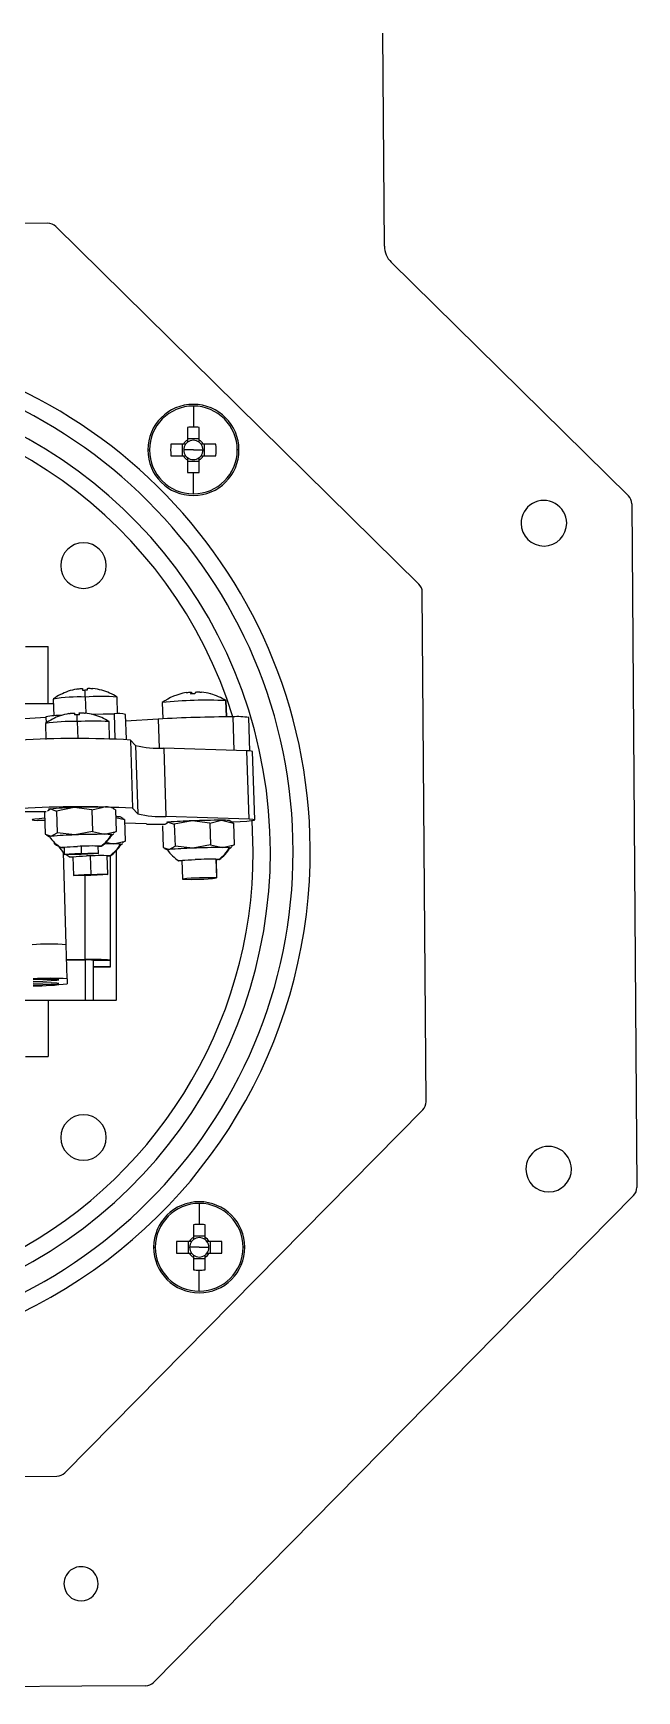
# Model space of a CAD drawing. Header units: millimetres. Extents: x 0 to 1189, y 0 to 841.
# Drawn here: x 502.1 to 523.2, y 397.5 to 455.7 of the extents above; entities that cross this region are included whole.
import ezdxf

# ---------------------------------------------------------------- set-up
doc = ezdxf.new("R2010")
doc.units = ezdxf.units.MM

msp = doc.modelspace()

# ---------------------------------------------------------------- linework, layer by layer
at = {"color": 7, "linetype": 'Continuous', "lineweight": 25}
for p, q in [((514.385, 448.211), (514.328, 455.69)), ((502.567, 449.016), (484.673, 448.884)), ((515.596, 436.342), (502.85, 448.901)), ((522.95, 439.448), (514.624, 447.647)), ((507.679, 442.596), (507.679, 441.852)), ((507.473, 441.848), (507.473, 441.402)), ((507.885, 441.402), (507.885, 441.848)), ((507.332, 441.26), (506.885, 441.26)), ((507.286, 441.26), (507.286, 440.848)), ((507.408, 441.26), (507.332, 441.26)), ((507.885, 441.448), (507.473, 441.448)), ((507.473, 441.402), (507.473, 441.325)), ((507.885, 441.325), (507.885, 441.402)), ((508.026, 441.26), (507.95, 441.26)), ((508.473, 441.26), (508.026, 441.26)), ((508.072, 440.848), (508.072, 441.26)), ((506.079, 441.054), (506.138, 441.054)), ((506.885, 440.848), (507.332, 440.848)), ((507.332, 440.848), (507.408, 440.848)), ((507.679, 441.054), (507.339, 441.054)), ((507.473, 440.783), (507.473, 440.707)), ((507.473, 440.707), (507.473, 440.261)), ((507.473, 440.661), (507.885, 440.661)), ((507.679, 441.054), (508.019, 441.054)), ((507.885, 440.707), (507.885, 440.783)), ((507.885, 440.261), (507.885, 440.707)), ((507.95, 440.848), (508.026, 440.848)), ((508.026, 440.848), (508.473, 440.848)), ((509.279, 441.054), (509.22, 441.054)), ((507.679, 439.513), (507.679, 440.257)), ((523.069, 439.166), (523.069, 439.166)), ((523.069, 439.166), (523.246, 415.159)), ((515.847, 418.166), (515.715, 436.06)), ((501.782, 434.151), (502.582, 434.151)), ((502.582, 432.134), (502.582, 434.151)), ((507.604, 432.484), (507.599, 432.557)), ((502.767, 432.134), (500.303, 432.134)), ((502.762, 432.308), (502.78, 431.718)), ((505.019, 431.787), (505.001, 432.377)), ((506.585, 432.181), (506.603, 431.612)), ((508.824, 432.25), (508.822, 432.252)), ((508.842, 431.681), (508.824, 432.25)), ((495.861, 431.255), (502.502, 431.666)), ((502.483, 431.447), (502.501, 430.888)), ((502.501, 431.683), (502.508, 431.465)), ((504.741, 430.912), (504.722, 431.516)), ((505.327, 430.893), (505.3, 431.77)), ((506.445, 431.603), (505.307, 431.535)), ((509.662, 430.478), (509.626, 431.658)), ((505.471, 430.868), (505.546, 428.471)), ((505.651, 430.676), (505.471, 430.868)), ((505.651, 430.676), (505.726, 428.278)), ((506.641, 430.58), (506.716, 428.183)), ((509.561, 430.483), (506.641, 430.58)), ((509.636, 428.085), (509.561, 430.483)), ((509.835, 428.065), (509.76, 430.462)), ((502.554, 428.384), (502.659, 428.447)), ((502.659, 428.447), (502.872, 428.374)), ((503.493, 428.495), (502.872, 428.374)), ((504.12, 428.42), (503.493, 428.495)), ((504.12, 428.42), (504.53, 428.516)), ((504.894, 428.45), (504.794, 428.503)), ((504.947, 428.415), (504.887, 428.436)), ((505.726, 428.278), (505.546, 428.471)), ((501.743, 428.355), (502.508, 428.357)), ((502.461, 428.039), (502.212, 428.047)), ((502.452, 428.323), (502.476, 427.561)), ((502.872, 428.374), (502.896, 427.611)), ((504.12, 428.42), (504.143, 427.657)), ((504.947, 428.415), (504.971, 427.653)), ((504.955, 428.152), (505.263, 428.078)), ((505.21, 428.112), (505.11, 428.166)), ((505.263, 428.078), (505.203, 428.098)), ((505.263, 428.078), (505.287, 427.315)), ((506.035, 427.92), (505.267, 427.945)), ((506.591, 427.858), (506.615, 427.095)), ((506.693, 427.919), (506.798, 427.981)), ((509.636, 428.085), (506.716, 428.183)), ((506.798, 427.981), (507.011, 427.908)), ((507.632, 428.03), (507.011, 427.908)), ((507.011, 427.908), (507.035, 427.146)), ((508.259, 427.954), (507.632, 428.03)), ((508.259, 427.954), (508.669, 428.051)), ((508.259, 427.954), (508.282, 427.192)), ((508.669, 428.051), (509.086, 427.95)), ((509.034, 427.985), (508.934, 428.038)), ((509.086, 427.95), (509.026, 427.971)), ((509.086, 427.95), (509.11, 427.188)), ((509.782, 426.951), (509.745, 428.043)), ((502.476, 427.561), (502.689, 427.488)), ((502.529, 427.526), (502.629, 427.472)), ((502.689, 427.488), (502.896, 427.611)), ((502.79, 427.281), (502.792, 427.223)), ((503.523, 427.536), (502.896, 427.611)), ((504.143, 427.657), (503.523, 427.536)), ((504.143, 427.657), (504.56, 427.557)), ((504.56, 427.557), (504.971, 427.653)), ((504.596, 427.286), (504.876, 427.219)), ((504.824, 427.541), (504.879, 427.575)), ((504.971, 427.653), (504.869, 427.592)), ((504.876, 427.219), (505.287, 427.315)), ((505.287, 427.315), (505.185, 427.254)), ((502.792, 427.223), (502.852, 427.202)), ((502.844, 427.188), (502.944, 427.135)), ((503.217, 423.681), (503.116, 426.933)), ((503.139, 427.109), (503.147, 426.85)), ((503.454, 426.771), (503.475, 426.113)), ((504.346, 426.888), (504.338, 427.146)), ((504.674, 426.15), (504.654, 426.808)), ((504.773, 423.135), (504.773, 426.808)), ((504.973, 426.982), (504.973, 421.734)), ((504.982, 421.734), (504.982, 426.991)), ((505.14, 427.203), (505.195, 427.237)), ((506.615, 427.095), (506.828, 427.022)), ((506.668, 427.061), (506.768, 427.007)), ((506.828, 427.022), (507.035, 427.146)), ((507.662, 427.071), (507.035, 427.146)), ((508.282, 427.192), (507.662, 427.071)), ((508.282, 427.192), (508.699, 427.091)), ((508.699, 427.091), (509.11, 427.188)), ((508.963, 427.076), (509.018, 427.11)), ((509.11, 427.188), (509.008, 427.127)), ((507.278, 426.644), (507.298, 425.986)), ((508.498, 426.023), (508.477, 426.681)), ((503.255, 422.481), (503.218, 423.68)), ((503.234, 423.162), (503.879, 423.162)), ((503.235, 423.144), (503.879, 423.144)), ((503.879, 423.144), (503.879, 423.162)), ((504.173, 423.135), (504.773, 423.135)), ((504.173, 422.901), (504.173, 423.135)), ((504.773, 422.901), (504.173, 422.901)), ((504.173, 422.9), (504.173, 422.901)), ((504.173, 422.9), (504.773, 422.9)), ((504.173, 421.734), (504.173, 422.9)), ((504.773, 422.901), (504.773, 423.135)), ((504.773, 422.9), (504.773, 422.901)), ((503.255, 422.481), (503.255, 422.31)), ((500.478, 421.734), (503.879, 421.734)), ((502.582, 421.734), (502.582, 419.751)), ((503.879, 421.734), (504.173, 421.734)), ((504.173, 421.734), (504.973, 421.734)), ((504.982, 421.734), (504.973, 421.734)), ((501.782, 419.751), (502.582, 419.751)), ((503.173, 405.137), (515.732, 417.883)), ((523.131, 414.876), (506.28, 397.775)), ((507.885, 414.595), (507.885, 413.851)), ((507.679, 413.848), (507.679, 413.401)), ((508.091, 413.447), (507.679, 413.447)), ((507.679, 413.401), (507.679, 413.325)), ((508.091, 413.401), (508.091, 413.848)), ((508.091, 413.325), (508.091, 413.401)), ((506.285, 413.054), (506.344, 413.054)), ((507.538, 413.26), (507.092, 413.26)), ((507.092, 412.848), (507.538, 412.848)), ((507.492, 413.26), (507.492, 412.848)), ((507.614, 413.26), (507.538, 413.26)), ((507.538, 412.848), (507.614, 412.848)), ((507.885, 413.054), (507.545, 413.054)), ((507.679, 412.783), (507.679, 412.707)), ((507.885, 413.054), (508.226, 413.054)), ((508.091, 412.707), (508.091, 412.783)), ((508.233, 413.26), (508.156, 413.26)), ((508.156, 412.848), (508.233, 412.848)), ((508.679, 413.26), (508.233, 413.26)), ((508.233, 412.848), (508.679, 412.848)), ((508.279, 412.848), (508.279, 413.26)), ((509.485, 413.054), (509.427, 413.054)), ((507.679, 412.707), (507.679, 412.26)), ((507.679, 412.66), (508.091, 412.66)), ((507.885, 411.512), (507.885, 412.256)), ((508.091, 412.26), (508.091, 412.707)), ((484.997, 404.886), (502.891, 405.017)), ((503.764, 397.639), (481.992, 397.479)), ((505.998, 397.656), (503.764, 397.639))]:
    msp.add_line(p, q, dxfattribs=at)
at = {"color": 8, "linetype": 'Continuous', "lineweight": 25}
for p, q in [((507.603, 432.484), (507.599, 432.542)), ((507.639, 432.485), (507.637, 432.526)), ((503.882, 432.377), (503.899, 431.811)), ((508.822, 432.252), (508.84, 431.681)), ((503.603, 431.516), (503.622, 430.909)), ((504.894, 431.788), (504.921, 430.909)), ((506.445, 431.603), (506.476, 430.586)), ((509.062, 431.682), (509.099, 430.498)), ((503.738, 427.138), (503.746, 426.888)), ((504.054, 426.8), (504.075, 426.15)), ((503.879, 423.162), (503.879, 426.108)), ((508.476, 426.681), (508.496, 426.024)), ((503.879, 423.144), (503.879, 421.734))]:
    msp.add_line(p, q, dxfattribs=at)
at = {"color": 7, "linetype": 'Continuous', "lineweight": 25, "flags": 128}
for points in [[(503.517, 431.756), (503.592, 431.759), (503.686, 431.763)], [(504.102, 431.776), (504.512, 431.784), (504.894, 431.788)], [(504.548, 430.913), (504.414, 430.914), (504.295, 430.914)], [(502.458, 428.121), (502.27, 428.106), (502.115, 428.09), (502.03, 428.076), (502.018, 428.064), (502.079, 428.054), (502.212, 428.047)], [(509.025, 427.989), (509.039, 427.99), (509.327, 428.007), (509.558, 428.024), (509.723, 428.041), (509.815, 428.055), (509.831, 428.068), (509.771, 428.078), (509.636, 428.085)], [(504.807, 427.548), (504.818, 427.546), (504.824, 427.544), (504.826, 427.542), (504.826, 427.542)], [(502.943, 427.136), (502.943, 427.137), (502.946, 427.139), (502.954, 427.142), (502.957, 427.142)], [(503.045, 427.09), (503.033, 427.094), (503.047, 427.099), (503.089, 427.104), (503.155, 427.11), (503.244, 427.116), (503.352, 427.122), (503.475, 427.128), (503.608, 427.133)], [(503.139, 427.086), (503.084, 427.087), (503.045, 427.09)], [(503.746, 426.85), (503.517, 426.845), (503.322, 426.843), (503.192, 426.845), (503.147, 426.85), (503.192, 426.859), (503.322, 426.869), (503.517, 426.879), (503.746, 426.888)], [(503.361, 426.753), (503.348, 426.756), (503.363, 426.761), (503.405, 426.767), (503.471, 426.772), (503.56, 426.778), (503.668, 426.785), (503.791, 426.79), (503.924, 426.796)], [(503.455, 426.748), (503.399, 426.75), (503.361, 426.753)], [(503.746, 426.888), (503.976, 426.893), (504.17, 426.895), (504.3, 426.893), (504.346, 426.888), (504.3, 426.879), (504.17, 426.869), (503.976, 426.859), (503.746, 426.85)], [(504.432, 427.142), (504.445, 427.138), (504.43, 427.133), (504.388, 427.128), (504.339, 427.123)], [(504.748, 426.804), (504.76, 426.8), (504.746, 426.795), (504.704, 426.79), (504.654, 426.785)], [(505.123, 427.211), (505.134, 427.209), (505.14, 427.207), (505.142, 427.204), (505.142, 427.204)], [(508.946, 427.083), (508.957, 427.081), (508.963, 427.079), (508.965, 427.077), (508.965, 427.077)], [(504.075, 426.113), (503.845, 426.107), (503.65, 426.105), (503.52, 426.107), (503.475, 426.113), (503.52, 426.122), (503.65, 426.132), (503.845, 426.142), (504.075, 426.15)], [(504.075, 426.15), (504.304, 426.156), (504.499, 426.158), (504.629, 426.156), (504.674, 426.15), (504.629, 426.142), (504.499, 426.132), (504.304, 426.122), (504.075, 426.113)], [(507.184, 426.625), (507.172, 426.629), (507.187, 426.634), (507.228, 426.639), (507.295, 426.645), (507.383, 426.651), (507.491, 426.657), (507.614, 426.663), (507.747, 426.668)], [(507.278, 426.621), (507.223, 426.622), (507.184, 426.625)], [(508.572, 426.676), (508.584, 426.673), (508.569, 426.668), (508.527, 426.662), (508.478, 426.658)], [(502.056, 422.392), (502.4, 422.405), (502.692, 422.42), (502.887, 422.435), (502.955, 422.448), (502.887, 422.457), (502.692, 422.46), (502.4, 422.457), (502.056, 422.448)], [(502.056, 422.268), (502.4, 422.281), (502.692, 422.296), (502.887, 422.311), (502.955, 422.324), (502.887, 422.333), (502.692, 422.336), (502.4, 422.333), (502.056, 422.324)]]:
    msp.add_lwpolyline(points, dxfattribs=at)
at = {"color": 7, "linetype": 'Continuous', "lineweight": 25}
for centre, radius, start, end in [((502.569, 448.616), 0.4, 45.4223, 90.4223), ((515.185, 448.217), 0.8, 180.43781, 225.43781), ((493.782, 426.951), 18, 0.4223, 180.4223), ((493.782, 426.951), 17.4, 270, 90), ((493.782, 426.951), 16.6, 294.84338, 90), ((493.782, 426.951), 16, 17.20078, 166.39591), ((507.679, 441.054), 1.6, 0, 180), ((507.679, 441.054), 1.541, 90, 180), ((507.679, 441.054), 1.541, 0, 90), ((507.679, 436.104), 5.748, 89.99895, 92.05292), ((507.679, 436.104), 5.748, 87.94708, 90.00105), ((512.634, 441.054), 5.752, 177.94769, 182.05231), ((507.679, 441.054), 0.404, 120.68693, 149.31307), ((507.679, 441.054), 0.34, 142.7589, 180), ((507.679, 441.054), 0.34, 127.2411, 142.7589), ((507.679, 441.054), 0.34, 52.7589, 127.2411), ((507.679, 441.054), 0.404, 30.68693, 59.31307), ((507.679, 441.054), 0.34, 37.2411, 52.7589), ((507.679, 441.054), 0.34, 0, 37.2411), ((502.724, 441.054), 5.752, 357.94769, 2.05231), ((507.679, 441.054), 1.6, 180, 0), ((507.679, 441.054), 1.541, 180, 270), ((507.679, 441.054), 0.404, 210.68693, 239.31307), ((507.679, 441.054), 0.34, 180, 217.2411), ((507.679, 441.054), 0.34, 217.2411, 232.7589), ((507.679, 441.054), 0.34, 232.7589, 307.2411), ((507.679, 441.054), 1.541, 270, 0), ((507.679, 441.054), 0.34, 307.2411, 322.7589), ((507.679, 441.054), 0.404, 300.68693, 329.31307), ((507.679, 441.054), 0.34, 322.7589, 0), ((507.679, 446.005), 5.748, 267.94708, 270.00105), ((507.679, 446.005), 5.748, 269.99895, 272.05292), ((519.983, 438.481), 0.8, 0.43781, 180.43781), ((522.669, 439.163), 0.4, 0.43781, 45.43781), ((519.983, 438.481), 0.8, 180.43781, 0.43781), ((503.823, 436.992), 0.8, 0, 180), ((503.823, 436.992), 0.8, 180, 0), ((515.315, 436.057), 0.4, 0.4223, 45.4223), ((503.933, 430.687), 2, 108.92848, 125.79493), ((503.933, 430.687), 2, 99.92079, 108.87436), ((501.721, 432.437), 2.085, 4.79099, 6.41207), ((504.462, 413.657), 18.966, 91.77793, 92.00361), ((504.462, 413.664), 18.959, 91.55291, 91.77864), ((370.49, 428.064), 133.461, 1.85229, 1.9539), ((506.988, 432.568), 3.04, 177.9766, 179.08771), ((503.933, 430.687), 2, 74.68217, 83.63576), ((503.933, 430.687), 2, 57.76506, 74.63151), ((507.756, 430.56), 2, 99.44888, 125.79493), ((507.813, 432.454), 0.231, 157.74406, 172.94685), ((507.292, 432.38), 0.374, 16.29209, 22.86959), ((507.969, 432.44), 0.241, 153.70723, 168.65501), ((507.755, 430.566), 1.993, 74.77225, 83.80079), ((503.697, 426.31), 6.07, 88.2546, 98.85681), ((504.441, 423.359), 9.036, 86.44938, 93.55234), ((508.185, 417.208), 15.058, 87.57638, 96.09864), ((508.283, 413.605), 18.891, 91.66913, 92.12115), ((508.275, 432.449), 0.0413, 71.38246, 85.03604), ((507.756, 430.56), 2, 66.1771, 74.63151), ((507.756, 430.56), 2, 57.76506, 66.1771), ((503.418, 425.449), 6.07, 88.2546, 98.85681), ((503.654, 429.826), 2, 108.92848, 125.79493), ((503.096, 428.322), 3.413, 90.65816, 100.03128), ((503.654, 429.826), 2, 99.92079, 108.87436), ((501.442, 431.576), 2.085, 4.79099, 6.41207), ((504.184, 412.796), 18.966, 91.77793, 92.00361), ((504.184, 412.803), 18.959, 91.55291, 91.77864), ((370.212, 427.203), 133.461, 1.85229, 1.9539), ((504.163, 422.498), 9.036, 86.44938, 93.55234), ((506.71, 431.707), 3.04, 177.9766, 179.08771), ((503.654, 429.826), 2, 74.68217, 83.63576), ((503.654, 429.826), 2, 57.76506, 74.63151), ((505.04, 430.485), 1.311, 78.55061, 96.38028), ((509.314, 380.276), 51.407, 90.28081, 93.19962), ((509.237, 429.214), 2.475, 80.97595, 94.06158), ((503.576, 397.087), 33.835, 86.78963, 93.40406), ((506.492, 434.215), 3.638, 256.63568, 272.34435), ((509.622, 430.098), 0.39, 69.17517, 98.89683), ((503.651, 394.689), 33.835, 86.78963, 93.40406), ((502.661, 428.268), 0.178, 90.74464, 110.58691), ((503.863, 414.832), 13.667, 91.55438, 95.05591), ((504.56, 401.282), 27.234, 90.06317, 92.24666), ((504.601, 427.19), 1.328, 81.64236, 93.06977), ((504.981, 427.434), 0.743, 79.96758, 92.01969), ((506.567, 431.817), 3.638, 256.63568, 272.34435), ((506.456, 445.405), 17.491, 268.62053, 270.71345), ((506.8, 427.803), 0.178, 90.74464, 110.58691), ((508.003, 414.367), 13.667, 91.55438, 95.05591), ((508.699, 400.817), 27.234, 90.06317, 92.24666), ((508.741, 426.725), 1.328, 81.64236, 93.06977), ((502.681, 427.38), 0.108, 85.75924, 119.69992), ((503.704, 428.216), 1.308, 214.57686, 239.14272), ((503.893, 413.873), 13.667, 91.55438, 95.05591), ((504.59, 400.323), 27.234, 90.06317, 92.24666), ((503.679, 428.211), 1.308, 305.17796, 329.57502), ((503.704, 428.216), 1.308, 304.41728, 328.98314), ((504.595, 424.902), 2.655, 85.41498, 90.74315), ((493.782, 426.951), 18, 242.5641, 0.4223), ((493.782, 426.951), 16, 295.87137, 0), ((504.02, 427.878), 1.308, 214.57686, 228.00202), ((504.02, 427.878), 1.308, 232.25146, 239.14272), ((504.117, 417.256), 9.891, 88.17448, 92.95371), ((504.433, 416.918), 9.891, 88.17448, 92.95371), ((504.821, 410.349), 16.87, 89.81393, 90.92522), ((503.995, 427.873), 1.308, 305.17796, 329.57502), ((504.02, 427.878), 1.308, 304.41728, 328.98314), ((504.91, 424.564), 2.655, 85.41498, 90.74315), ((506.82, 426.914), 0.108, 85.75924, 119.69992), ((507.844, 427.751), 1.308, 214.57686, 239.14272), ((508.032, 413.408), 13.667, 91.55438, 95.05591), ((508.729, 399.858), 27.234, 90.06317, 92.24666), ((507.818, 427.746), 1.308, 305.17796, 329.57502), ((507.844, 427.751), 1.308, 304.41728, 328.98314), ((508.734, 424.437), 2.655, 85.41498, 90.74315), ((508.256, 416.79), 9.891, 88.17448, 92.95371), ((508.152, 418.317), 7.715, 87.44378, 96.34649), ((507.643, 433.691), 7.715, 267.44378, 276.34649), ((502.618, 414.033), 9.666, 86.44195, 93.55634), ((504.102, 415.938), 7.228, 84.67199, 91.77145), ((503.952, 420.764), 2.381, 84.67199, 91.77145), ((502.655, 412.834), 9.666, 86.44195, 93.55634), ((502.053, 431.97), 9.734, 270.01509, 277.0929), ((515.447, 418.163), 0.4, 315.4223, 0.4223), ((503.823, 416.91), 0.8, 0, 180), ((503.823, 416.91), 0.8, 180, 0), ((520.15, 415.799), 0.8, 0.43781, 180.43781), ((520.15, 415.799), 0.8, 180.43781, 0.43781), ((522.846, 415.156), 0.4, 315.42164, 0.42164), ((507.885, 413.054), 1.6, 0, 180), ((507.885, 413.054), 1.541, 90, 180), ((507.885, 413.054), 1.541, 0, 90), ((507.885, 413.054), 0.404, 120.68693, 149.31307), ((507.885, 413.054), 0.34, 127.2411, 142.7589), ((507.885, 408.104), 5.748, 89.99895, 92.05292), ((507.885, 413.054), 0.34, 52.7589, 127.2411), ((507.886, 408.104), 5.748, 87.94708, 90.00105), ((507.885, 413.054), 0.404, 30.68693, 59.31307), ((507.885, 413.054), 0.34, 37.2411, 52.7589), ((507.885, 413.054), 1.6, 180, 0), ((507.885, 413.054), 1.541, 180, 270), ((512.84, 413.054), 5.752, 177.94769, 182.05231), ((507.885, 413.054), 0.404, 210.68693, 239.31307), ((507.885, 413.054), 0.34, 142.7589, 180), ((507.885, 413.054), 0.34, 180, 217.2411), ((507.885, 413.054), 0.34, 217.2411, 232.7589), ((507.885, 413.054), 0.34, 232.7589, 307.2411), ((507.885, 413.054), 1.541, 270, 0), ((507.885, 413.054), 0.404, 300.68693, 329.31307), ((507.885, 413.054), 0.34, 307.2411, 322.7589), ((507.885, 413.054), 0.34, 0, 37.2411), ((507.885, 413.054), 0.34, 322.7589, 0), ((502.931, 413.054), 5.752, 357.94769, 2.05231), ((507.885, 418.004), 5.748, 267.94708, 270.00105), ((507.886, 418.004), 5.748, 269.99895, 272.05292), ((502.888, 405.417), 0.4, 270.4223, 315.4223), ((503.737, 401.239), 0.6, 0.43781, 180.43781), ((503.737, 401.239), 0.6, 180.43781, 0.43781), ((505.995, 398.056), 0.4, 270.43781, 315.42164)]:
    msp.add_arc(centre, radius, start, end, dxfattribs=at)
at = {"color": 8, "linetype": 'Continuous', "lineweight": 25}
msp.add_arc((507.76, 430.569), 1.99, 57.76025, 66.17701, dxfattribs=at)
at = {"color": 7, "linetype": 'Continuous', "lineweight": 25}
for points, knots in [([(503.588, 432.657), (503.602, 432.66), (503.629, 432.664), (503.68, 432.671), (503.736, 432.677), (503.773, 432.677), (503.79, 432.674), (503.792, 432.672), (503.793, 432.67)], [0, 0, 0, 0, 0.130541, 0.257409, 0.499744, 0.742436, 0.869407, 1, 1, 1, 1]), ([(503.95, 432.675), (503.951, 432.677), (503.952, 432.679), (503.969, 432.683), (504.006, 432.685), (504.062, 432.683), (504.113, 432.679), (504.141, 432.676), (504.155, 432.675)], [0, 0, 0, 0, 0.1304187, 0.2572453, 0.4997406, 0.742272, 0.8692843, 1, 1, 1, 1]), ([(507.409, 432.53), (507.423, 432.532), (507.45, 432.536), (507.499, 432.543), (507.552, 432.549), (507.586, 432.549), (507.599, 432.546), (507.599, 432.543), (507.599, 432.542)], [0, 0, 0, 0, 0.130419, 0.257245, 0.499741, 0.742272, 0.869284, 1, 1, 1, 1]), ([(507.753, 432.547), (507.755, 432.549), (507.758, 432.551), (507.778, 432.555), (507.819, 432.558), (507.877, 432.556), (507.929, 432.552), (507.956, 432.55), (507.97, 432.548)], [0, 0, 0, 0, 0.130541, 0.2574091, 0.4997443, 0.7424363, 0.8694068, 1, 1, 1, 1]), ([(503.31, 431.796), (503.324, 431.799), (503.351, 431.803), (503.402, 431.81), (503.457, 431.816), (503.495, 431.816), (503.512, 431.813), (503.514, 431.811), (503.515, 431.809)], [0, 0, 0, 0, 0.130541, 0.257409, 0.499744, 0.742436, 0.869407, 1, 1, 1, 1]), ([(503.671, 431.814), (503.672, 431.815), (503.674, 431.818), (503.69, 431.822), (503.728, 431.824), (503.784, 431.822), (503.835, 431.818), (503.862, 431.815), (503.876, 431.814)], [0, 0, 0, 0, 0.1304187, 0.2572453, 0.4997406, 0.742272, 0.8692843, 1, 1, 1, 1])]:
    msp.add_open_spline(points, degree=3, knots=knots, dxfattribs=at)

doc.saveas('drawing.dxf')
